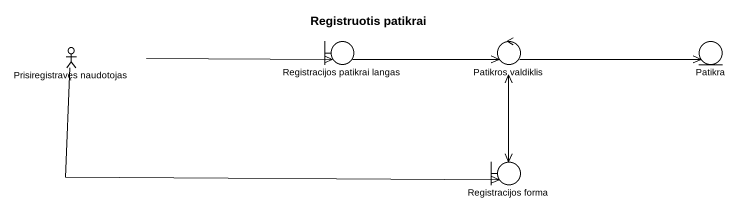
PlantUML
@startuml
title Registruotis patikrai
actor "Prisiregistravęs naudotojas" as Prisiregistravęs_naudotojas
boundary "Registracijos patikrai langas" as Registracijos_patikrai
control "Patikros valdiklis" as Patikros_valdiklis
entity Patikra
boundary "Registracijos forma" as Registracijos_forma
Prisiregistravęs_naudotojas -right-> Registracijos_patikrai
Prisiregistravęs_naudotojas -right-> Registracijos_forma
Registracijos_patikrai -right-> Patikros_valdiklis
Patikros_valdiklis -right-> Patikra
Patikros_valdiklis --> Registracijos_forma
Registracijos_forma -up-> Patikros_valdiklis
@enduml
